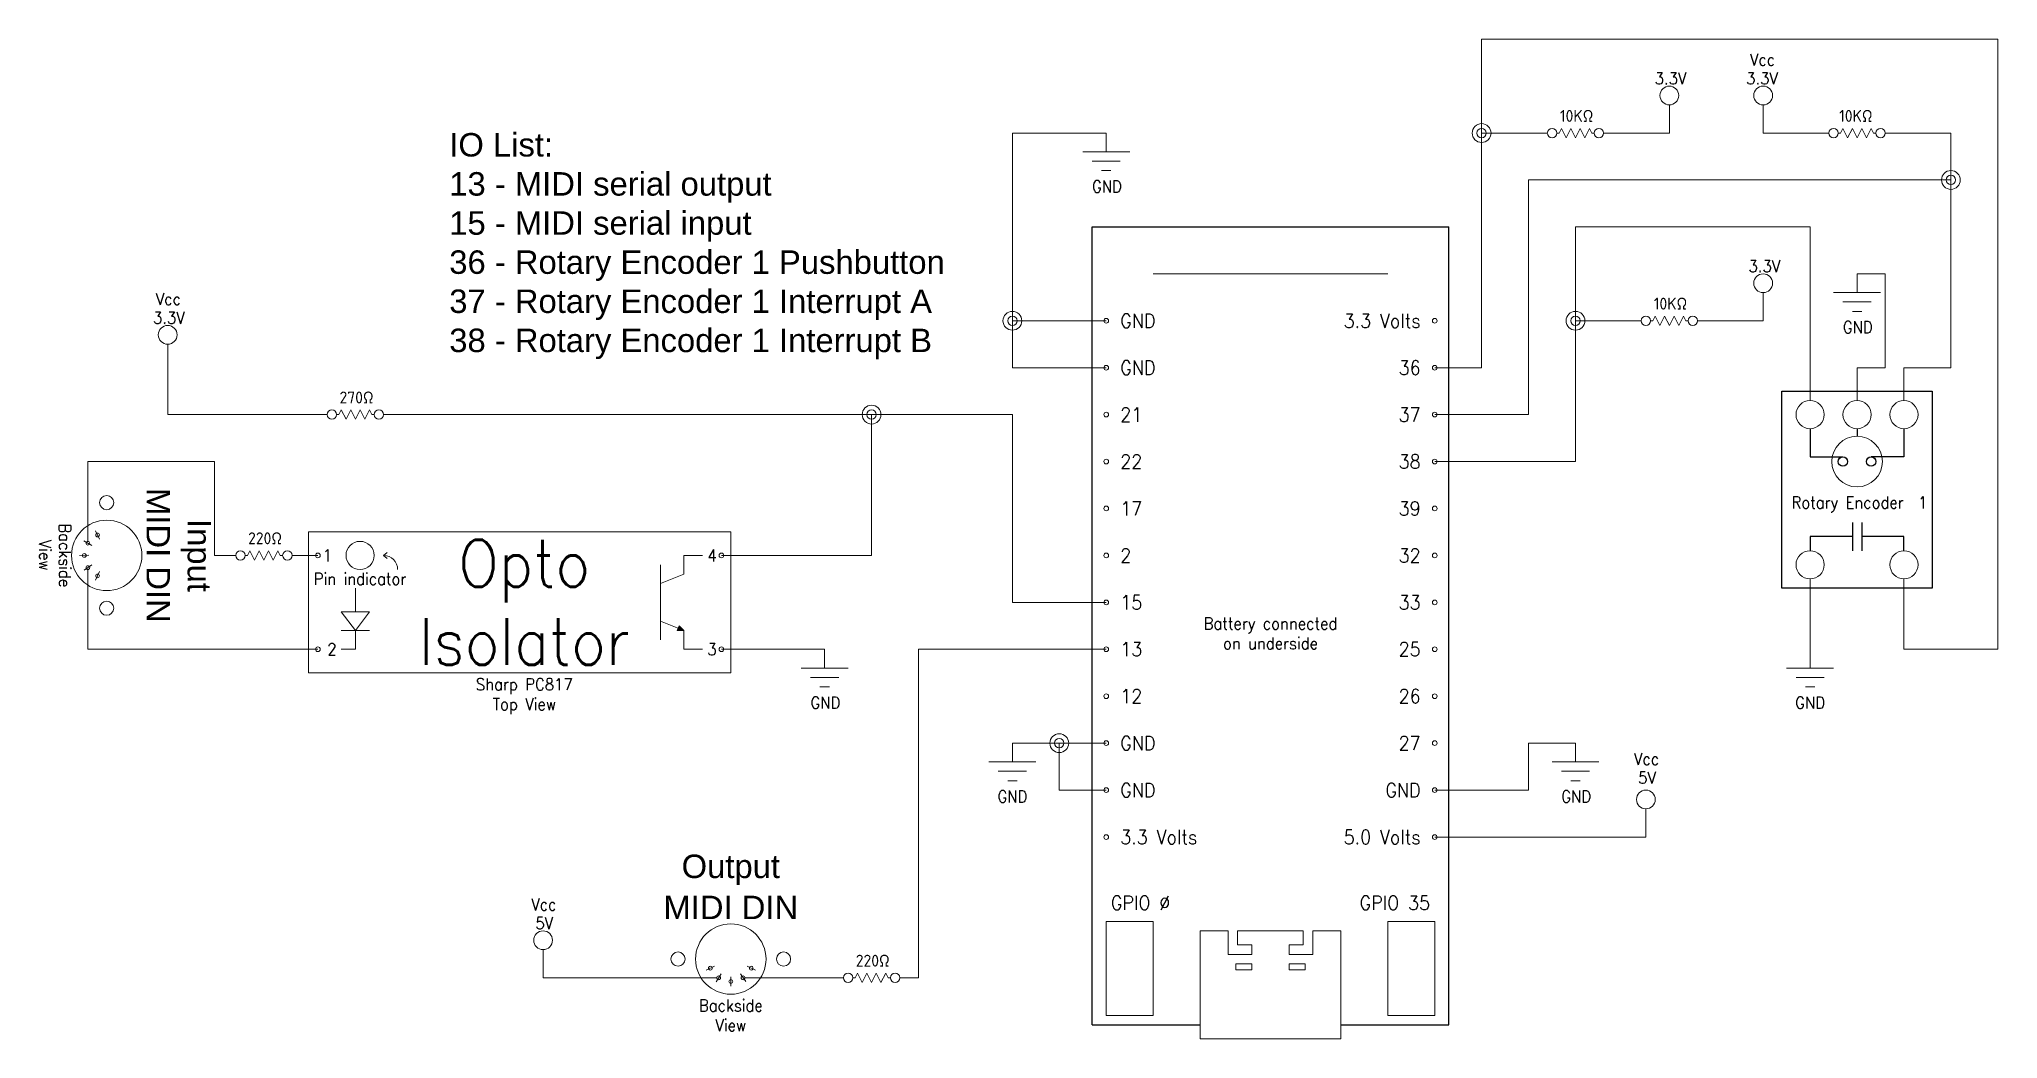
# Model space of a CAD drawing. Header units: millimetres. Extents: x 173 to 590, y -13 to 200.
import ezdxf
from ezdxf.enums import TextEntityAlignment as Align

# ---------------------------------------------------------------- set-up
doc = ezdxf.new("R2010")
doc.units = ezdxf.units.MM
doc.layers.get('0').update_dxf_attribs({"lineweight": 0})
for name, color, linetype, lineweight, true_color in [('cut', 18, 'Continuous', 0, 0x000000), ('engrave', 3, 'Continuous', 0, 0x00ff00), ('outline', 6, 'Continuous', 0, 0xff00ff), ('text', 4, 'Continuous', 0, 0x00ffff), ('Wires', 6, 'Continuous', 0, 0xff00ff)]:
    doc.layers.add(name, color=color, linetype=linetype, lineweight=lineweight, true_color=true_color)
doc.layers.add('SYMBOLS', color=1, linetype='Continuous', true_color=0xff0000)
doc.styles.add('textstyle100', font='Standard')
doc.styles.add('textstyle101', font='Standard')
doc.styles.add('textstyle102', font='Standard')
doc.styles.add('textstyle103', font='Standard')
doc.styles.add('textstyle11', font='')
doc.styles.add('textstyle14', font='standard')
doc.styles.add('textstyle15', font='standard')
doc.styles.add('textstyle26', font='standard')
doc.styles.add('textstyle27', font='standard')
doc.styles.add('textstyle28', font='standard')
doc.styles.add('textstyle29', font='standard')
doc.styles.add('textstyle30', font='Standard')
doc.styles.add('textstyle31', font='Standard')
doc.styles.add('textstyle32', font='Standard')
doc.styles.add('textstyle33', font='Standard')
doc.styles.add('textstyle34', font='Standard')
doc.styles.add('textstyle35', font='Standard')
doc.styles.add('textstyle36', font='Standard')
doc.styles.add('textstyle37', font='Standard')
doc.styles.add('textstyle38', font='Standard')
doc.styles.add('textstyle39', font='Standard')
doc.styles.add('textstyle40', font='Standard')
doc.styles.add('textstyle41', font='Standard')
doc.styles.add('textstyle42', font='Standard')
doc.styles.add('textstyle43', font='Standard')
doc.styles.add('textstyle44', font='Standard')
doc.styles.add('textstyle45', font='Standard')
doc.styles.add('textstyle46', font='Standard')
doc.styles.add('textstyle47', font='Standard')
doc.styles.add('textstyle48', font='Standard')
doc.styles.add('textstyle49', font='Standard')
doc.styles.add('textstyle50', font='Standard')
doc.styles.add('textstyle51', font='Standard')
doc.styles.add('textstyle52', font='Standard')
doc.styles.add('textstyle53', font='Standard')
doc.styles.add('textstyle54', font='Standard')
doc.styles.add('textstyle55', font='Standard')
doc.styles.add('textstyle56', font='Standard')
doc.styles.add('textstyle58', font='standard')
doc.styles.add('textstyle59', font='standard')
doc.styles.add('textstyle60', font='Standard')
doc.styles.add('textstyle61', font='Standard')
doc.styles.add('textstyle62', font='Standard')
doc.styles.add('textstyle63', font='Standard')
doc.styles.add('textstyle64', font='Standard')
doc.styles.add('textstyle65', font='Standard')
doc.styles.add('textstyle66', font='')
doc.styles.add('textstyle67', font='')
doc.styles.add('textstyle68', font='Standard')
doc.styles.add('textstyle69', font='Standard')
doc.styles.add('textstyle70', font='Standard')
doc.styles.add('textstyle75', font='Standard')
doc.styles.add('textstyle76', font='Standard')
doc.styles.add('textstyle77', font='Standard')
doc.styles.add('textstyle78', font='Standard')
doc.styles.add('textstyle79', font='Standard')
doc.styles.add('textstyle81', font='Standard')
doc.styles.add('textstyle82', font='Standard')
doc.styles.add('textstyle83', font='Standard')
doc.styles.add('textstyle84', font='Standard')
doc.styles.add('textstyle85', font='Standard')
doc.styles.add('textstyle86', font='Standard')
doc.styles.add('textstyle87', font='Standard')
doc.styles.add('textstyle88', font='Standard')
doc.styles.add('textstyle89', font='Standard')
doc.styles.add('textstyle90', font='Standard')
doc.styles.add('textstyle91', font='Standard')
doc.styles.add('textstyle92', font='Standard')
doc.styles.add('textstyle93', font='Standard')
doc.styles.add('textstyle95', font='Standard')
doc.styles.add('textstyle97', font='')
doc.styles.add('textstyle98', font='Standard')
doc.styles.add('textstyle99', font='Standard')
doc.styles.get('textstyle11').set_extended_font_data('Arial')
doc.styles.get('textstyle66').set_extended_font_data('Arial')
doc.styles.get('textstyle67').set_extended_font_data('Arial')
doc.styles.get('textstyle97').set_extended_font_data('Arial')

# ---------------------------------------------------------------- blocks, each defined once
blk = doc.blocks.new('Resistor')
for p, q in [((1, 0), (1.5, 0)), ((1.5, 0), (2, 1)), ((2, 1), (3, -1)), ((3, -1), (4, 1)), ((4, 1), (5, -1)), ((5, -1), (6, 1)), ((6, 1), (7, -1)), ((7, -1), (8, 1)), ((8.5, 0), (8, 1)), ((9, 0), (8.5, 0))]:
    blk.add_line(p, q)
for centre in [(0, 0), (10, 0)]:
    blk.add_circle(centre, 1)
for tag, style, p in [('PN', 'textstyle26', (5.15, 6.36)), ('DESC1', 'textstyle29', (5.25, 2.38)), ('DESC2', 'textstyle28', (-5, -8)), ('DESC3', 'textstyle27', (15, -8))]:
    blk.add_attdef(tag, text='', height=2.54, dxfattribs=dict(style=style)).set_placement(p, align=Align.CENTER)
blk = doc.blocks.new('Vcc')
blk.add_line((0, 0), (0, 6))
blk.add_circle((0, 8), 2)
for tag, style, p in [('PN', 'textstyle58', (0.15, 14.36)), ('DESC1', 'textstyle59', (0.25, 10.38))]:
    blk.add_attdef(tag, text='', height=2.54, dxfattribs=dict(style=style)).set_placement(p, align=Align.CENTER)
blk = doc.blocks.new('junction')
at = {"layer": 'Wires'}
for radius in [2, 1]:
    blk.add_circle((0, 0), radius, dxfattribs=at)
blk = doc.blocks.new('T-Display')
at = {"layer": 'cut'}
for p, q in [((-50, 0), (0, 0)), ((-60, -138), (-50, -138)), ((-60, -158), (-60, -138)), ((-50, -138), (-50, -158)), ((-40, -140), (-34, -140)), ((-40, -163), (-40, -140)), ((-34, -140), (-34, -145)), ((-32, -140), (-18, -140)), ((-32, -140), (-32, -143)), ((-18, -140), (-18, -143)), ((-16, -140), (-10, -140)), ((-16, -140), (-16, -145)), ((-10, -140), (-10, -163)), ((10, -138), (0, -138)), ((0, -138), (0, -158)), ((10, -158), (10, -138)), ((-29, -145), (-34, -145)), ((-32, -143), (-29, -143)), ((-29, -143), (-29, -145)), ((-18, -143), (-21, -143)), ((-21, -143), (-21, -145)), ((-21, -145), (-16, -145)), ((-29, -147), (-32.39, -147)), ((-32.39, -147), (-32.39, -148.33)), ((-32.39, -148.33), (-29, -148.33)), ((-29, -148.33), (-29, -147)), ((-21, -147), (-17.61, -147)), ((-21, -148.33), (-21, -147)), ((-17.61, -148.33), (-21, -148.33)), ((-17.61, -147), (-17.61, -148.33)), ((-50, -158), (-60, -158)), ((0, -158), (10, -158)), ((-10, -163), (-40, -163))]:
    blk.add_line(p, q, dxfattribs=at)
at = {"layer": 'outline'}
for centre in [(-60, -10), (10, -10), (-60, -20), (10, -20), (-60, -30), (10, -30), (-60, -40), (10, -40), (-60, -50), (10, -50), (-60, -60), (10, -60), (-60, -70), (10, -70), (-60, -80), (10, -80), (-60, -90), (10, -90), (-60, -100), (10, -100), (-60, -110), (10, -110), (-60, -120), (10, -120)]:
    blk.add_circle(centre, 0.5, dxfattribs=at)
at = {"layer": 'SYMBOLS'}
for p, q in [((-63, -160), (-63, 10)), ((-63, 10), (13, 10)), ((13, -160), (13, 10)), ((-63, -160), (-40, -160)), ((-10, -160), (13, -160))]:
    blk.add_line(p, q, dxfattribs=at)
at = {"layer": 'text', "char_height": 3}
for s, insert, attachment_point, style in [('GND', (-57, -10), 4, 'textstyle31'), ('3.3 Volts', (7, -10), 6, 'textstyle43'), ('GND', (-57, -20), 4, 'textstyle32'), ('36', (7, -20), 6, 'textstyle53'), ('21', (-57, -30), 4, 'textstyle33'), ('37', (7, -30), 6, 'textstyle52'), ('22', (-57, -40), 4, 'textstyle34'), ('38', (7, -40), 6, 'textstyle49'), ('17', (-57, -50), 4, 'textstyle35'), ('39', (7, -50), 6, 'textstyle48'), ('2', (-57, -60), 4, 'textstyle36'), ('32', (7, -60), 6, 'textstyle47'), ('15', (-57, -70), 4, 'textstyle37'), ('33', (7, -70), 6, 'textstyle45'), ('13', (-57, -80), 4, 'textstyle38'), ('25', (7, -80), 6, 'textstyle46'), ('12', (-57, -90), 4, 'textstyle39'), ('26', (7, -90), 6, 'textstyle44'), ('GND', (-57, -100), 4, 'textstyle40'), ('27', (7, -100), 6, 'textstyle54'), ('GND', (-57, -110), 4, 'textstyle41'), ('GND', (7, -110), 6, 'textstyle50'), ('3.3 Volts', (-57, -120), 4, 'textstyle42'), ('5.0 Volts', (7, -120), 6, 'textstyle51'), ('GPIO ∅', (-59, -134), 4, 'textstyle55'), ('GPIO 35', (9, -134), 6, 'textstyle56')]:
    blk.add_mtext(s, dxfattribs=dict(at, insert=insert, attachment_point=attachment_point, style=style))
blk = doc.blocks.new('GND')
for p, q in [((0, 0), (0, -4)), ((-5, -4), (5, -4)), ((3, -6), (-3, -6)), ((-1, -8), (1, -8))]:
    blk.add_line(p, q)
for tag, style, p in [('PN', 'textstyle14', (0.15, -12.64)), ('DESC1', 'textstyle15', (0.25, -16.62))]:
    blk.add_attdef(tag, text='', height=2.54, dxfattribs=dict(style=style)).set_placement(p, align=Align.CENTER)
blk = doc.blocks.new('RotaryEncoder')
at = {"layer": 'cut'}
blk.add_circle((0, -10), 5.39, dxfattribs=at)
at = {"layer": 'SYMBOLS'}
for p, q in [((-16, 5), (16, 5)), ((-16, -37), (-16, 5)), ((16, 5), (16, -37)), ((-10, -3), (-10, -9)), ((0, -3), (0, -4.61)), ((10, -3), (10, -9)), ((-10, -9), (-3, -9)), ((10, -9), (3, -9)), ((-1, -23), (-1, -29)), ((1, -23), (1, -29)), ((-1, -26), (-10, -26)), ((-10, -26), (-10, -29)), ((10, -26), (1, -26)), ((10, -29), (10, -26)), ((16, -37), (-16, -37))]:
    blk.add_line(p, q, dxfattribs=at)
for centre in [(-3, -10), (3, -10)]:
    blk.add_circle(centre, 1, dxfattribs=at)
at = {"layer": 'Wires'}
for centre in [(-10, 0), (0, 0), (10, 0), (-10, -32), (10, -32)]:
    blk.add_circle(centre, 3, dxfattribs=at)
at = {"layer": 'cut', "style": 'textstyle30'}
blk.add_text('Rotary Encoder', height=2.54, dxfattribs=at).set_placement((-2, -20), align=Align.CENTER)
blk = doc.blocks.new('block_3')
for p, q in [((-5.26, -2.37), (-3.46, -1.5)), ((-3.12, -4.86), (-2.08, -3.14)), ((0.03, -5.77), (-0.03, -3.77)), ((3.17, -4.82), (2.03, -3.18)), ((5.26, -2.37), (3.46, -1.5))]:
    blk.add_line(p, q)
for centre, radius in [((0, 0), 7.5), ((-11.25, 0), 1.5), ((11.25, 0), 1.5), ((-4.36, -1.94), 0.4), ((-2.6, -4), 0.4), ((2.6, -4), 0.4), ((4.36, -1.94), 0.4), ((0, -4.77), 0.4)]:
    blk.add_circle(centre, radius)
at = {"layer": 'text', "insert": (0, 11), "char_height": 12, "attachment_point": 5, "line_spacing_factor": 0.3, "style": 'textstyle11'}
blk.add_mtext('\\H5;MIDI DIN', dxfattribs=at)

msp = doc.modelspace()

# ---------------------------------------------------------------- linework, layer by layer
for p, q in [((400, 180), (400, 176)), ((400, 180), (400, 176)), ((395, 176), (405, 176)), ((395, 176), (405, 176)), ((403, 174), (397, 174)), ((403, 174), (397, 174)), ((399, 172), (401, 172)), ((399, 172), (401, 172)), ((320, 95), (230, 95)), ((230, 95), (230, 65)), ((320, 95), (320, 65)), ((550, 70), (550, 66)), ((320, 65), (230, 65)), ((545, 66), (555, 66)), ((553, 64), (547, 64)), ((549, 62), (551, 62))]:
    msp.add_line(p, q)
at = {"layer": 'engrave'}
msp.add_circle((241, 90), 3, dxfattribs=at)
at = {"layer": 'Wires'}
for p, q in [((590, 200), (480, 200)), ((480, 200), (480, 130)), ((590, 70), (590, 200)), ((380, 130), (380, 180)), ((380, 180), (400, 180)), ((494, 180), (480, 180)), ((506, 180), (520, 180)), ((554, 180), (540, 180)), ((566, 180), (580, 180)), ((580, 130), (580, 180)), ((580, 170), (490, 170)), ((490, 170), (490, 120)), ((500, 110), (500, 160)), ((500, 160), (550, 160)), ((550, 160), (550, 123)), ((566, 150), (560, 150)), ((566, 130), (566, 150)), ((400, 140), (380, 140)), ((514, 140), (500, 140)), ((526, 140), (540, 140)), ((400, 130), (380, 130)), ((470, 130), (480, 130)), ((560, 123), (560, 130)), ((560, 130), (566, 130)), ((570, 130), (570, 123)), ((570, 130), (580, 130)), ((200, 120), (200, 129)), ((200, 120), (234, 120)), ((380, 120), (246, 120)), ((350, 120), (350, 90)), ((380, 80), (380, 120)), ((470, 120), (490, 120)), ((183, 93), (183, 110)), ((183, 110), (210, 110)), ((210, 110), (210, 90)), ((470, 110), (500, 110)), ((210, 90), (214.5, 90)), ((232, 90), (226.5, 90)), ((246, 90), (246.78, 90.62)), ((246, 90), (246.78, 89.38)), ((305, 88), (305, 72)), ((314, 90), (310, 90)), ((310, 90), (310, 86)), ((350, 90), (318, 90)), ((183, 70), (183, 87)), ((310, 86), (305, 84)), ((550, 70), (550, 85)), ((570, 70), (570, 85)), ((240, 78), (240, 83)), ((400, 80), (380, 80)), ((240, 74), (237, 78)), ((237, 78), (243, 78)), ((243, 78), (240, 74)), ((310, 74), (305, 76)), ((237, 74), (243, 74)), ((240, 70), (240, 74)), ((308.59, 73.97), (309, 75)), ((310, 74), (308.59, 73.97)), ((310, 74), (309, 75)), ((310, 70), (310, 74)), ((232, 70), (183, 70)), ((237, 70), (240, 70)), ((314, 70), (310, 70)), ((340, 70), (318, 70)), ((400, 70), (360, 70)), ((360, 0), (360, 70)), ((570, 70), (590, 70)), ((400, 50), (380, 50)), ((390, 40), (390, 50)), ((500, 50), (490, 50)), ((490, 50), (490, 40)), ((400, 40), (390, 40)), ((470, 40), (490, 40)), ((470, 30), (515, 30)), ((280, 0), (317, 0)), ((344, 0), (323, 0)), ((356, 0), (360, 0))]:
    msp.add_line(p, q, dxfattribs=at)
at = {"layer": 'Wires', "flags": 128}
for points in [[(309.04, 74.82), (308.74, 74.07), (309.76, 74.09)], [(309.07, 74.64), (308.88, 74.17), (309.53, 74.19)], [(309.11, 74.47), (309.03, 74.28), (309.29, 74.28)]]:
    msp.add_lwpolyline(points, close=True, dxfattribs=at)
at = {"layer": 'Wires'}
for centre in [(232, 90), (318, 90), (232, 70), (318, 70)]:
    msp.add_circle(centre, 0.5, dxfattribs=at)
msp.add_arc((246, 87), 3, 0, 90, dxfattribs=at)

# ---------------------------------------------------------------- block references
at = {"color": 1, "true_color": 0xff0000}
ref = msp.add_blockref('Vcc', (540, 180), dxfattribs=dict(at, yscale=-1, rotation=180))
ref.add_attrib('PN', 'Vcc', dxfattribs={"color": 1, "true_color": 0xff0000, "height": 2.54, "rotation": 360, "style": 'textstyle64'}).set_placement((539.85, 194.36), align=Align.CENTER)
ref.add_attrib('DESC1', '3.3V', dxfattribs={"color": 1, "true_color": 0xff0000, "height": 2.54, "rotation": 360, "style": 'textstyle65'}).set_placement((539.75, 190.38), align=Align.CENTER)
ref = msp.add_blockref('Vcc', (520, 180), dxfattribs=at)
ref.add_attrib('DESC1', '3.3V', dxfattribs={"color": 1, "true_color": 0xff0000, "height": 2.54, "style": 'textstyle102'}).set_placement((520.25, 190.38), align=Align.CENTER)
ref = msp.add_blockref('Resistor', (495, 180))
ref.add_attrib('DESC1', '10KΩ', dxfattribs={"height": 2.54, "style": 'textstyle100'}).set_placement((500.25, 182.38), align=Align.CENTER)
ref = msp.add_blockref('Resistor', (565, 180), dxfattribs=dict(yscale=-1, rotation=180))
ref.add_attrib('DESC1', '10KΩ', dxfattribs={"height": 2.54, "rotation": 360, "style": 'textstyle63'}).set_placement((559.75, 182.38), align=Align.CENTER)
ref = msp.add_blockref('Vcc', (540, 140), dxfattribs=at)
ref.add_attrib('DESC1', '3.3V', dxfattribs={"color": 1, "true_color": 0xff0000, "height": 2.54, "style": 'textstyle103'}).set_placement((540.25, 150.38), align=Align.CENTER)
ref = msp.add_blockref('GND', (560, 150))
ref.add_attrib('PN', 'GND', dxfattribs={"height": 2.54, "style": 'textstyle76'}).set_placement((560.15, 137.36), align=Align.CENTER)
ref = msp.add_blockref('Vcc', (200, 129), dxfattribs=at)
ref.add_attrib('PN', 'Vcc', dxfattribs={"color": 1, "true_color": 0xff0000, "height": 2.54, "style": 'textstyle61'}).set_placement((200.15, 143.36), align=Align.CENTER)
ref.add_attrib('DESC1', '3.3V', dxfattribs={"color": 1, "true_color": 0xff0000, "height": 2.54, "style": 'textstyle62'}).set_placement((200.25, 139.38), align=Align.CENTER)
ref = msp.add_blockref('Resistor', (515, 140))
ref.add_attrib('DESC1', '10KΩ', dxfattribs={"height": 2.54, "style": 'textstyle101'}).set_placement((520.25, 142.38), align=Align.CENTER)
ref = msp.add_blockref('Resistor', (235, 120))
ref.add_attrib('DESC1', '270Ω', dxfattribs={"height": 2.54, "style": 'textstyle86'}).set_placement((240.25, 122.38), align=Align.CENTER)
at = {"rotation": 270}
msp.add_blockref('block_3', (187, 90), dxfattribs=at)
ref = msp.add_blockref('Resistor', (215.5, 90))
ref.add_attrib('DESC1', '220Ω', dxfattribs={"height": 2.54, "style": 'textstyle84'}).set_placement((220.75, 92.38), align=Align.CENTER)
ref = msp.add_blockref('GND', (340, 70))
ref.add_attrib('PN', 'GND', dxfattribs={"height": 2.54, "style": 'textstyle93'}).set_placement((340.15, 57.36), align=Align.CENTER)
ref = msp.add_blockref('GND', (380, 50))
ref.add_attrib('PN', 'GND', dxfattribs={"height": 2.54, "style": 'textstyle79'}).set_placement((380, 37.36), align=Align.CENTER)
ref = msp.add_blockref('GND', (500, 50))
ref.add_attrib('PN', 'GND', dxfattribs={"height": 2.54, "style": 'textstyle95'}).set_placement((500.15, 37.36), align=Align.CENTER)
at = {"color": 1, "true_color": 0xff0000}
ref = msp.add_blockref('Vcc', (515, 30), dxfattribs=at)
ref.add_attrib('PN', 'Vcc', dxfattribs={"color": 1, "true_color": 0xff0000, "height": 2.54, "style": 'textstyle77'}).set_placement((515.15, 45.36), align=Align.CENTER)
ref.add_attrib('DESC1', '5V', dxfattribs={"color": 1, "true_color": 0xff0000, "height": 2.54, "style": 'textstyle78'}).set_placement((515.25, 41.38), align=Align.CENTER)
ref = msp.add_blockref('Vcc', (280, 0), dxfattribs=at)
ref.add_attrib('PN', 'Vcc', dxfattribs={"color": 1, "true_color": 0xff0000, "height": 2.54, "style": 'textstyle82'}).set_placement((280.15, 14.36), align=Align.CENTER)
ref.add_attrib('DESC1', '5V', dxfattribs={"color": 1, "true_color": 0xff0000, "height": 2.54, "style": 'textstyle83'}).set_placement((280.25, 10.38), align=Align.CENTER)
msp.add_blockref('block_3', (320, 4))
ref = msp.add_blockref('Resistor', (345, 0))
ref.add_attrib('DESC1', '220Ω', dxfattribs={"height": 2.54, "style": 'textstyle60'}).set_placement((350.25, 2.38), align=Align.CENTER)
at = {"layer": 'cut'}
msp.add_blockref('T-Display', (460, 150), dxfattribs=at)
at = {"layer": 'Wires', "rotation": 270}
for p in [(480, 180), (380, 140), (500, 140), (350, 120), (390, 50)]:
    msp.add_blockref('junction', p, dxfattribs=at)
at = {"layer": 'Wires', "yscale": -1, "rotation": 270}
msp.add_blockref('junction', (580, 170), dxfattribs=at)
at = {"layer": 'Wires'}
msp.add_blockref('RotaryEncoder', (560, 120), dxfattribs=at)

# ---------------------------------------------------------------- texts
for style, p in [('textstyle69', (400.15, 167.36)), ('textstyle70', (400.15, 167.36)), ('textstyle68', (550, 57.36))]:
    msp.add_text('GND', height=2.54, dxfattribs=dict(style=style)).set_placement(p, align=Align.CENTER)
for s, style, p in [('1', 'textstyle91', (234, 90)), ('4', 'textstyle92', (316, 90)), ('2', 'textstyle85', (235, 70)), ('3', 'textstyle90', (316, 70))]:
    msp.add_text(s, height=2.54, dxfattribs=dict(style=style)).set_placement(p, align=Align.MIDDLE_CENTER)
at = {"layer": 'cut', "insert": (573, 100), "char_height": 2.54, "attachment_point": 7, "line_spacing_factor": 0.3, "style": 'textstyle98'}
msp.add_mtext('1', dxfattribs=at)
at = {"layer": 'text'}
for s, insert, char_height, attachment_point, style in [('IO List:\\P13 - MIDI serial output\\P15 - MIDI serial input\\P36 - Rotary Encoder 1 Pushbutton\\P37 - Rotary Encoder 1 Interrupt A\\P38 - Rotary Encoder 1 Interrupt B ', (260, 180), 5, 1, 'textstyle97'), ('Opto\\PIsolator', (276, 80), 10, 5, 'textstyle75'), ('Pin indicator', (241, 85), 2.54, 5, 'textstyle99'), ('Sharp PC817\\PTop View', (276, 60), 2.54, 5, 'textstyle87'), ('Backside\\PView', (320, -8), 2.54, 5, 'textstyle89')]:
    msp.add_mtext(s, dxfattribs=dict(at, insert=insert, char_height=char_height, attachment_point=attachment_point, style=style))
at = {"layer": 'text', "attachment_point": 5, "rotation": 270}
for s, insert, char_height, style in [('Backside\\PView', (176, 90), 2.54, 'textstyle88'), ('\\H5;Input', (206, 90), 12, 'textstyle67')]:
    msp.add_mtext(s, dxfattribs=dict(at, insert=insert, char_height=char_height, style=style))
at = {"layer": 'text', "insert": (320, 23), "char_height": 12, "attachment_point": 5, "line_spacing_factor": 0.3, "style": 'textstyle66'}
msp.add_mtext('\\H5;Output', dxfattribs=at)
at = {"layer": 'Wires', "insert": (435, 70), "char_height": 2.54, "attachment_point": 8, "style": 'textstyle81'}
msp.add_mtext('Battery connected\\Pon underside', dxfattribs=at)

doc.saveas('drawing.dxf')
